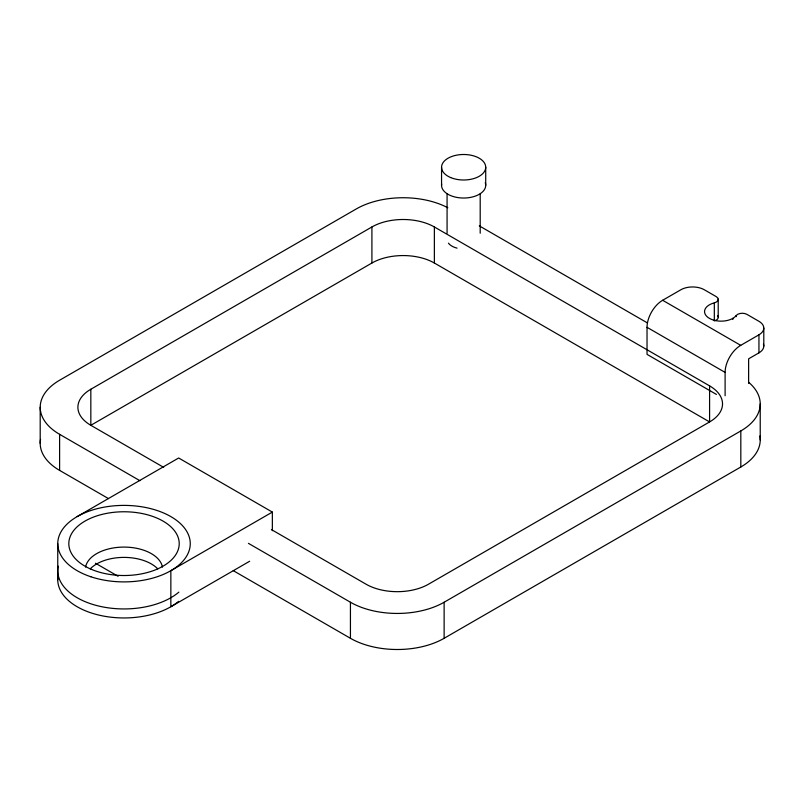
<?xml version="1.0" encoding="UTF-8"?>
<svg xmlns="http://www.w3.org/2000/svg" width="804" height="804" viewBox="0 0 804 804"><rect width="100%" height="100%" fill="white"/><g stroke="black" fill="none" stroke-linecap="round" stroke-linejoin="round"><path stroke-width="1.21" d="M40.2 407.276L40.2 443.336M718.213 299.078L718.213 317.108M760.222 439.959L760.222 403.899M763.8 328.072L763.8 346.102M163.714 467.385L90.832 425.306L90.832 389.247L371.91 226.969A44.17 25.497 0 0 1 434.371 226.969L709.59 385.87A44.17 25.497 0 0 1 709.59 421.929L428.512 584.206A44.17 25.497 0 0 1 366.051 584.206L271.41 529.565M709.59 385.87L709.59 421.929L434.371 263.029A44.17 25.497 0 0 0 371.91 263.029L90.832 425.306A44.17 25.497 0 0 1 90.832 389.247M77.164 516.6L178.659 457.999L272.355 512.088L272.355 530.74M272.355 512.088L170.85 570.689L170.85 606.749L249.672 561.242M716.434 394.432L647.029 354.373L647.029 327.318A22.08 12.753 -60 0 1 662.647 300.274L680.877 289.752A16.562 9.558 0 0 1 704.294 289.752L716.294 296.676A6.623 3.829 0 0 1 714.324 302.877A16.562 9.558 0 0 0 709.399 318.354A16.562 9.558 0 0 0 736.223 315.52A6.623 3.829 0 0 1 746.946 314.374L758.946 321.309A16.562 9.558 0 0 1 758.946 334.826L758.946 352.856L748.624 358.825L748.624 383.407M725.107 395.759L725.107 372.403A22.08 12.753 -60 0 1 740.725 345.348L758.946 334.826M248.426 543.343L350.433 602.236A66.25 38.25 0 0 0 444.13 602.236L740.816 430.944A66.25 38.25 0 0 0 748.564 382.222M233.24 570.629L350.433 638.296A66.25 38.25 0 0 0 444.13 638.296L740.816 467.003A66.25 38.25 0 0 0 759.87 436.009M662.647 300.274L740.725 345.348M479.284 225.854L647.491 322.967M647.029 327.318L725.107 372.403M447.828 207.754A66.25 38.25 0 0 0 356.293 208.939L59.607 380.232A66.25 38.25 0 0 0 59.607 434.321L139.906 480.691M40.552 439.386A66.25 38.25 0 0 0 59.607 470.39L108.439 498.58M95.465 563.222L118.087 576.287M740.816 430.944L740.816 467.003M736.223 315.52L736.223 316.645M732.826 318.354L732.826 319.489M714.324 302.877L714.324 320.907A6.623 3.829 0 0 0 717.57 315.741M485.716 167.252L485.716 185.282M480.199 193.885L480.199 233.23M447.074 193.885L447.074 233.23M444.13 602.236L444.13 638.296M441.557 167.252L441.557 185.282M434.371 226.969L434.371 263.029M371.91 226.969L371.91 263.029M350.433 602.236L350.433 638.296M59.607 434.321L59.607 470.39M57.757 543.645L57.757 579.704M763.448 344.142A16.562 9.558 0 0 1 758.946 352.856M485.254 182.669A22.08 12.753 0 0 1 464.772 198.015A22.08 12.753 0 0 1 441.667 183.965M457.064 248.145A16.562 9.558 0 0 1 448.441 243.17M178.87 592.126A66.25 38.25 0 0 1 100.852 606.528A66.25 38.25 0 0 1 58.23 566.147M178.599 601.372A66.25 38.25 0 0 1 101.103 615.593A66.25 38.25 0 0 1 58.109 575.754M85.566 567.091A38.642 22.311 0 0 1 124.007 547.092A38.642 22.311 0 0 1 162.448 567.091M90.219 568.88A38.642 22.311 0 0 1 124.007 557.393A38.642 22.311 0 0 1 157.795 568.88M450.682 177.573A22.08 12.753 0 0 0 485.606 168.569A22.08 12.753 0 0 0 454.632 155.604A22.08 12.753 0 0 0 450.682 177.573M90.882 576.769A66.25 38.25 0 0 0 190.257 543.645A66.25 38.25 0 0 0 90.882 510.52A66.25 38.25 0 0 0 90.882 576.769M91.616 569.453A55.205 31.879 0 0 0 178.92 546.931A55.205 31.879 0 0 0 101.485 514.54A55.205 31.879 0 0 0 91.616 569.453"/></g></svg>
